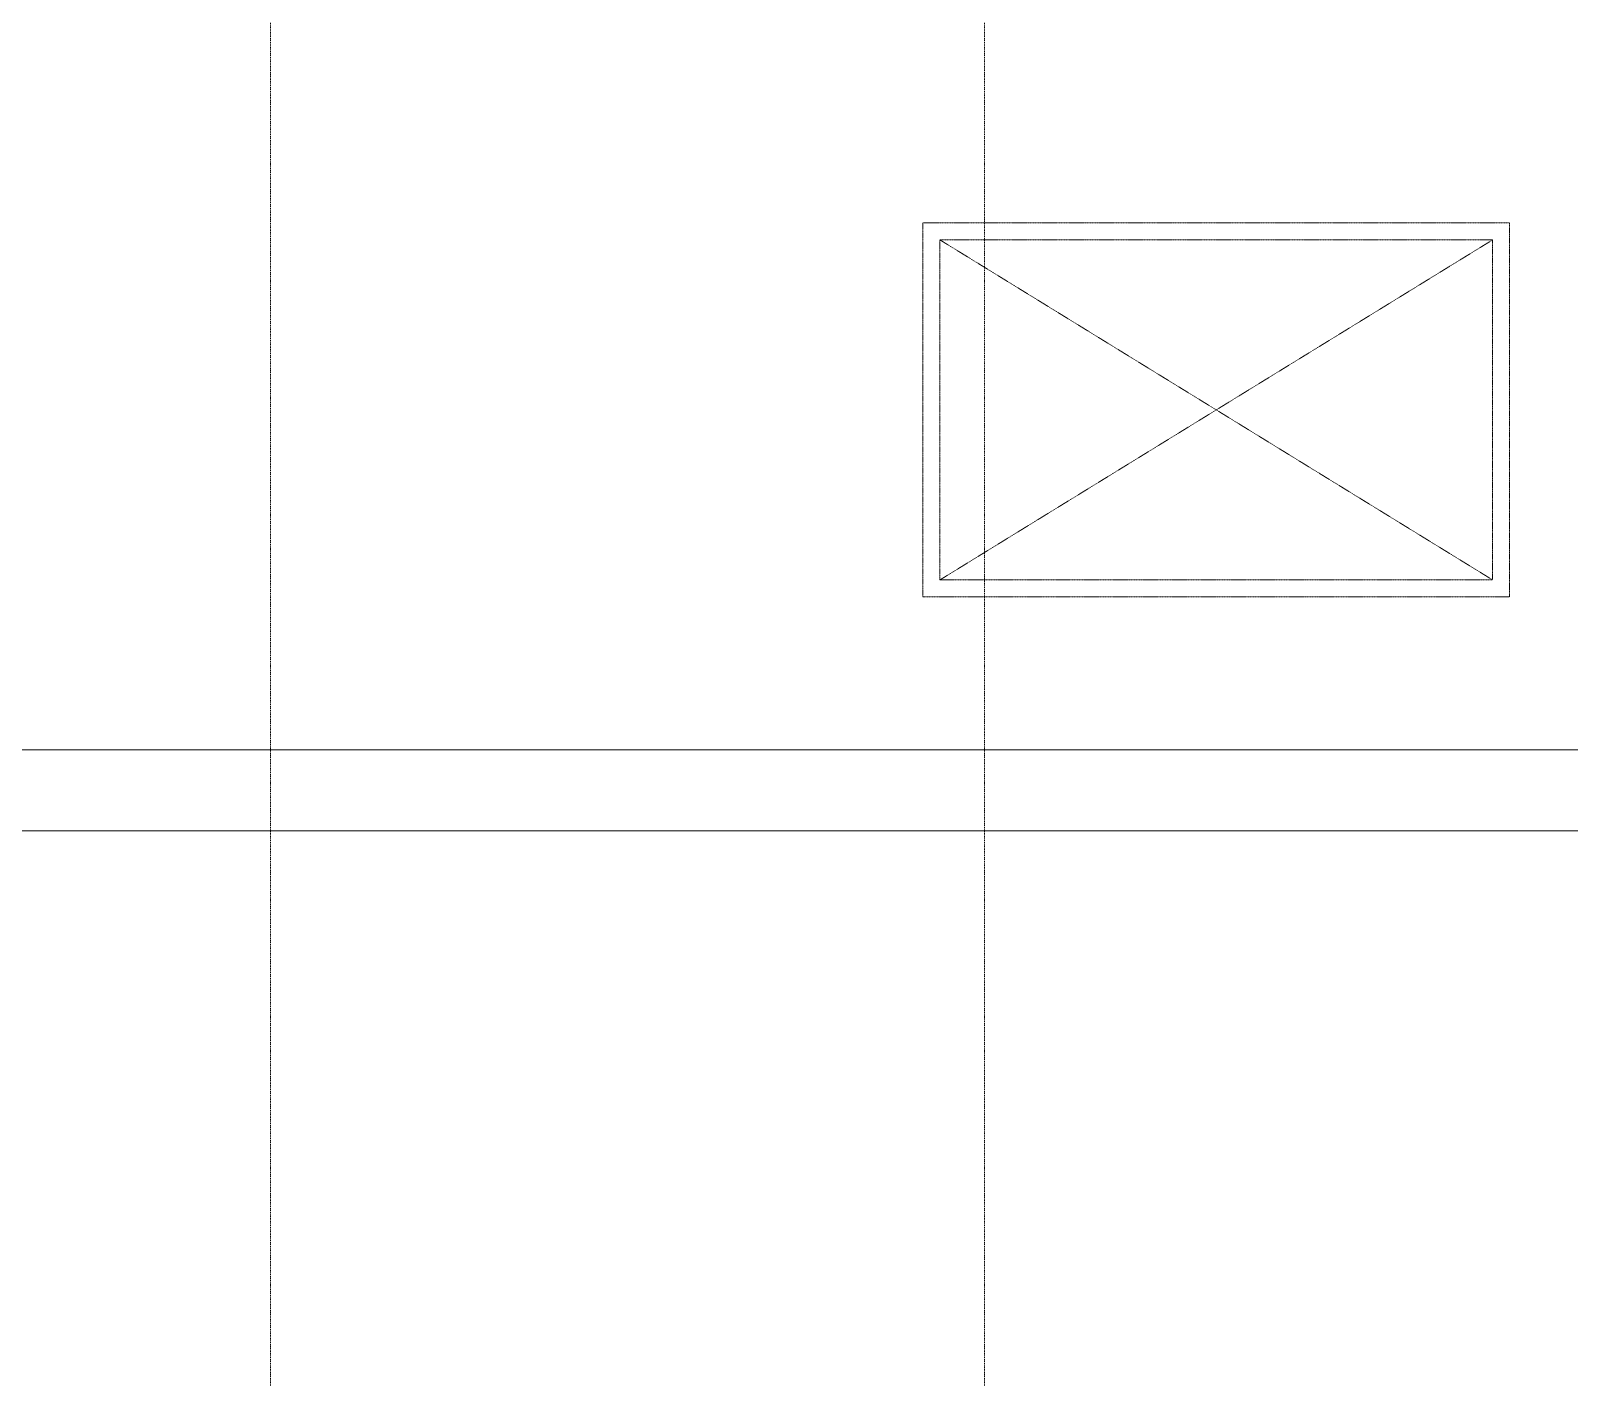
# Model space of a CAD drawing. Extents: x -76427 to 292734, y -42117 to 131250.
# Drawn here: x 207182 to 225276, y 99570 to 115410 of the extents above; entities that cross this region are included whole.
import ezdxf

# ---------------------------------------------------------------- set-up
doc = ezdxf.new("R2010")
doc.units = 0
doc.header["$LTSCALE"] = 10
for name, pattern in [('H12PL1$0$DOTK1', [0.01, 0.005, -0.005]), ('H12PL1$0$JJP_三點線', [0.9, 0.3, -0.15, 0, -0.15, 0, -0.15, 0, -0.15]), ('XFM7P10ICA$0$H12PL1$0$JJP_三點線', [0.9, 0.3, -0.15, 0, -0.15, 0, -0.15, 0, -0.15])]:
    doc.linetypes.add(name, pattern=pattern)
for name, color, linetype in [('H12PL1$0$L10_14_SITE', 252, 'Continuous'), ('H12PL1$0$L10_14_SUGATA2', 252, 'Continuous'), ('H12PL1$0$L10_14_SUGATAD', 252, 'Continuous'), ('H12PL1$0$S-GRID', 252, 'Continuous'), ('XFM7P10ICA$0$H12PL1$0$L-ROAD', 252, 'Continuous'), ('XFM7P10ICA$0$H12PL1$0$S-GRID', 252, 'Continuous')]:
    doc.layers.add(name, color=color, linetype=linetype)

# ---------------------------------------------------------------- blocks, each defined once
blk = doc.blocks.new('XFM7P10ICA$0$H12PL1')
at = {"layer": 'XFM7P10ICA$0$H12PL1$0$L-ROAD', "lineweight": 0, "flags": 128}
blk.add_lwpolyline([(127200, 90500), (151200, 90500), (151200, 99500), (193570, 99500), (193570, 90550), (243550, 90550), (243550, 97425), (243556.82, 97425, -0.39158949), (245800, 99500), (284591.7, 99500), (284623.03, 111500), (254650, 111578.26), (254600, 110000, -0.41421356), (250600, 106000), (18950, 106000, -0.41421356)], format="xyb", dxfattribs=at)
at = {"layer": 'XFM7P10ICA$0$H12PL1$0$S-GRID', "linetype": 'XFM7P10ICA$0$H12PL1$0$JJP_三點線', "lineweight": 0}
for p, q in [((210000, 128250), (210000, -28000)), ((218400, 128250), (218400, -28000))]:
    blk.add_line(p, q, dxfattribs=at)
blk = doc.blocks.new('XFM7P10ICA')
blk.add_blockref('XFM7P10ICA$0$H12PL1', (0, 0))
blk = doc.blocks.new('H12PL1')
at = {"layer": 'H12PL1$0$L10_14_SITE', "lineweight": 0}
blk.add_line((18950, 106000), (250600, 106000), dxfattribs=at)
at = {"layer": 'H12PL1$0$L10_14_SUGATA2', "lineweight": 0, "flags": 128}
blk.add_lwpolyline([(234550, 106950), (201650, 106950), (201650, 106200), (201050, 106200), (201050, 114950), (199050, 114950), (199050, 111550), (199850, 111550), (199850, 111050), (191950, 111050), (191950, 111850), (189850, 111850), (189850, 111050), (189350, 111050), (189350, 114950), (145050, 114950)], dxfattribs=at)
at = {"layer": 'H12PL1$0$L10_14_SUGATAD', "linetype": 'H12PL1$0$DOTK1', "lineweight": 0}
for p, q in [((217875, 112950), (224375, 108950)), ((217875, 108950), (224375, 112950))]:
    blk.add_line(p, q, dxfattribs=at)
at = {"layer": 'H12PL1$0$L10_14_SUGATAD', "linetype": 'H12PL1$0$DOTK1', "lineweight": 0, "flags": 128}
for points in [[(217675, 113150), (224575, 113150), (224575, 108750), (217675, 108750)], [(217875, 112950), (224375, 112950), (224375, 108950), (217875, 108950)]]:
    blk.add_lwpolyline(points, close=True, dxfattribs=at)
at = {"layer": 'H12PL1$0$S-GRID', "linetype": 'H12PL1$0$JJP_三點線', "lineweight": 0}
for p, q in [((210000, 128250), (210000, -28000)), ((218400, 128250), (218400, -28000))]:
    blk.add_line(p, q, dxfattribs=at)

msp = doc.modelspace()

# ---------------------------------------------------------------- block references
msp.add_blockref('XFM7P10ICA', (0, 0))

# ---------------------------------------------------------------- next in the draw order: block references
msp.add_blockref('H12PL1', (0, 0))

doc.saveas('drawing.dxf')
